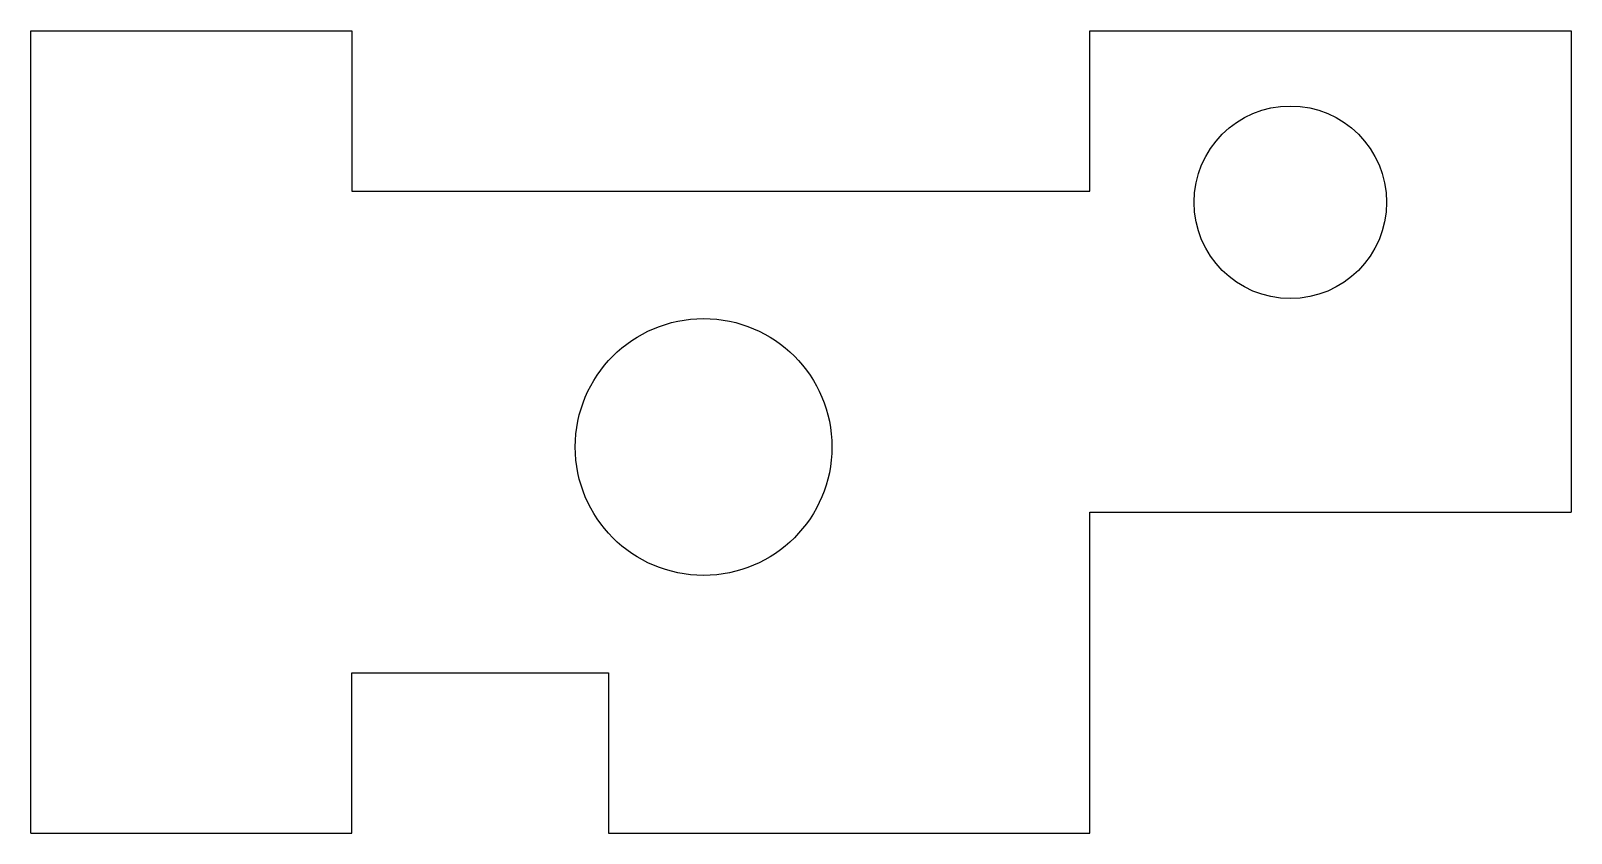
# Model space of a CAD drawing. Header units: inches. Extents: x 11 to 491, y 16 to 266.
import ezdxf

# ---------------------------------------------------------------- set-up
doc = ezdxf.new("R2010")
doc.units = ezdxf.units.IN
doc.header["$MEASUREMENT"] = 0

msp = doc.modelspace()

# ---------------------------------------------------------------- linework, layer by layer
for points in [[(10.77, 16.11), (10.77, 266.11)], [(10.77, 266.11), (110.77, 266.11)], [(110.77, 266.11), (110.77, 216.11)], [(340.77, 216.11), (340.77, 266.11)], [(340.77, 266.11), (490.77, 266.11)], [(490.77, 266.11), (490.77, 116.11)], [(110.77, 216.11), (340.77, 216.11)], [(340.77, 16.11), (340.77, 116.11)], [(340.77, 116.11), (490.77, 116.11)], [(110.77, 16.11), (110.77, 66.11)], [(110.77, 66.11), (190.77, 66.11)], [(190.77, 66.11), (190.77, 16.11)], [(10.77, 16.11), (110.77, 16.11)], [(190.77, 16.11), (340.77, 16.11)]]:
    msp.add_lwpolyline(points)
for centre, radius in [((403.25, 212.68), 30), ((220.42, 136.44), 40)]:
    msp.add_circle(centre, radius)

doc.saveas('drawing.dxf')
